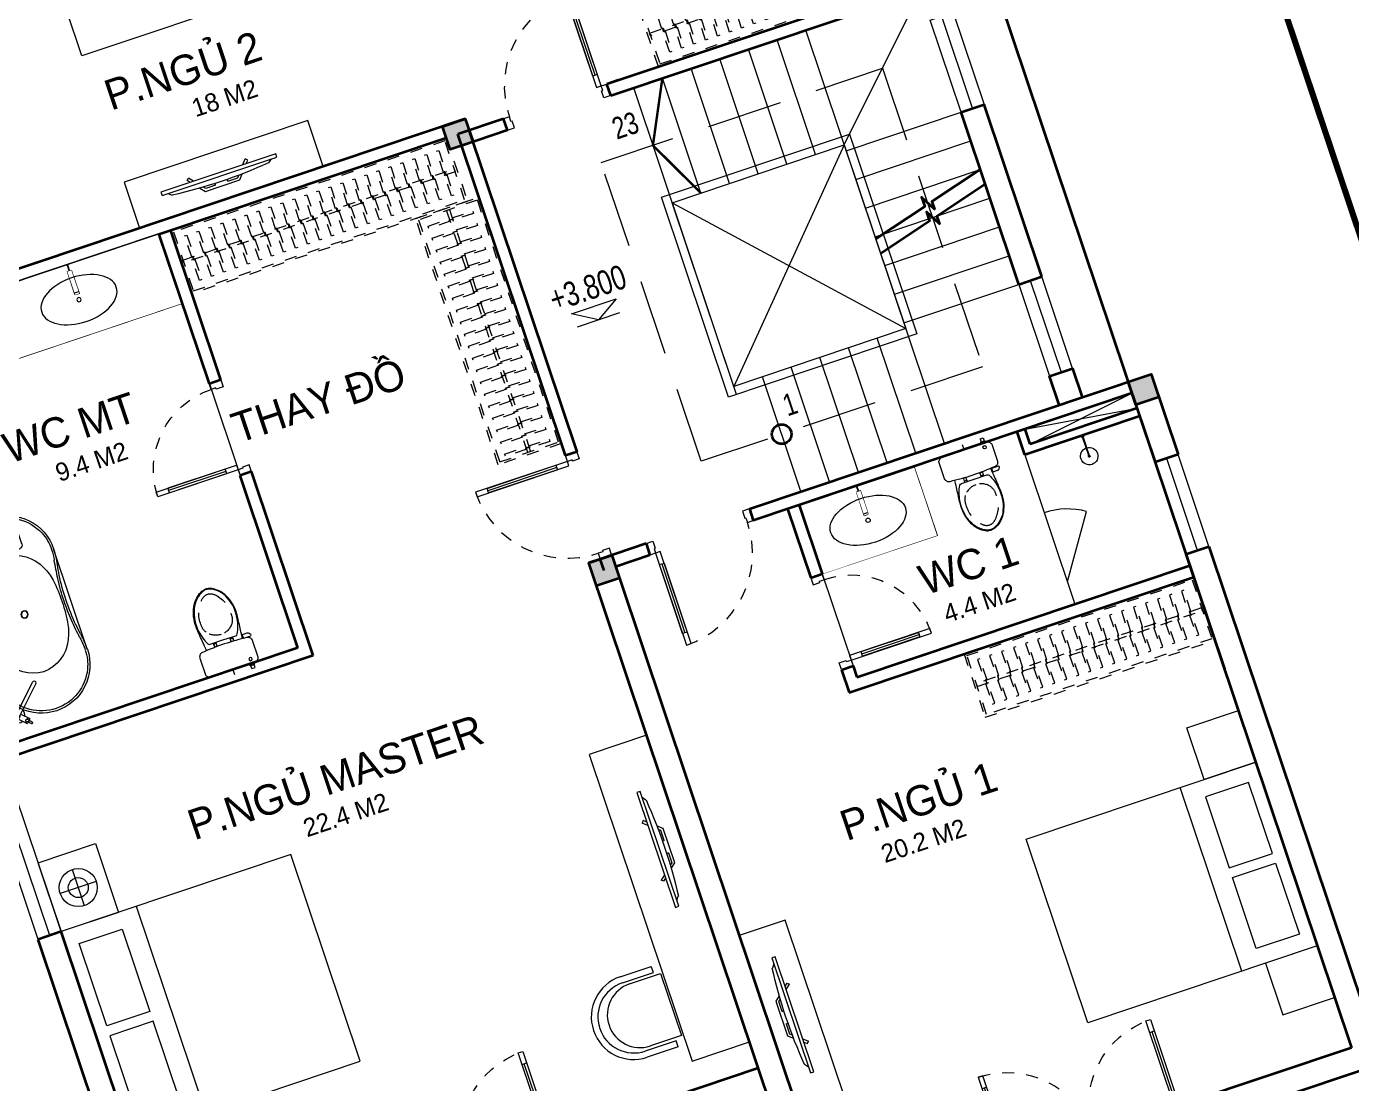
# Model space of a CAD drawing. Header units: metres. Extents: x 568336 to 569219, y 2065964 to 2066430.
# Drawn here: x 568513.98 to 568524.93, y 2066108.25 to 2066116.97 of the extents above; entities that cross this region are included whole.
import ezdxf

# ---------------------------------------------------------------- set-up
doc = ezdxf.new("R2010")
doc.units = ezdxf.units.M
for name, pattern in [('CENTER', [2, 1.25, -0.25, 0.25, -0.25]), ('DASHED', [0.75, 0.5, -0.25]), ('HIDDEN', [0.375, 0.25, -0.125]), ('HIDDEN2', [0.1875, 0.125, -0.0625]), ('X-5M-G-MB PHONGNGU$0$HIDDEN2', [0.1875, 0.125, -0.0625]), ('xref-thap C (mb tang 32-2)$0$HIDDEN', [0.375, 0.25, -0.125]), ('Xref-VCMT-BT3 - tuong bao$0$HIDDEN', [0.375, 0.25, -0.125])]:
    doc.linetypes.add(name, pattern=pattern)
doc.layers.get('0').update_dxf_attribs({"linetype": 'CONTINUOUS'})
doc.layers.get('DEFPOINTS').update_dxf_attribs({"linetype": 'CONTINUOUS'})
for name, color, linetype, lineweight in [('-CONCRETE', 1, 'CONTINUOUS', 35), ('-DOOR', 137, 'CONTINUOUS', 9), ('-FURNITURE', 46, 'CONTINUOUS', 9), ('-HIDE', 3, 'HIDDEN', 13), ('-KH', 143, 'CONTINUOUS', 13), ('-LINE1', 7, 'CONTINUOUS', 18), ('-RANH GIOI KHU DAT', 12, 'CENTER', 18), ('-TEXT', 7, 'CONTINUOUS', 15), ('-WALL', 4, 'CONTINUOUS', 35), ('Bighome_khuat', 251, 'DASHED', 5), ('TEXT25', 2, 'CONTINUOUS', 13)]:
    doc.layers.add(name, color=color, linetype=linetype, lineweight=lineweight)
doc.layers.add('LoLK', color=6, linetype='CONTINUOUS')
doc.styles.add('1', font='arial.ttf')
doc.styles.add('T1', font='', dxfattribs={"height": 200})
doc.styles.get('T1').set_extended_font_data('VNgeometric Light')

# ---------------------------------------------------------------- blocks, each defined once
blk = doc.blocks.new('BT1-T2')
at = {"layer": '-RANH GIOI KHU DAT', "linetype": 'HIDDEN', "ltscale": 10, "const_width": 50}
blk.add_lwpolyline([(193687, 28101), (206187, 28101), (206187, 48101), (193687, 48101)], close=True, dxfattribs=at)
blk = doc.blocks.new('Sink_Cicle')
blk.add_lwpolyline([(17, -50), (-17, -50), (-18, -252), (17, -252)], close=True)
blk.add_circle((0, -300), 17.5)
at = {"layer": 'DEFPOINTS'}
blk.add_line((0, -100), (0, 0), dxfattribs=at)
blk.add_wipeout([(17, -50), (-17, -50), (-18, -252), (17, -252)])
at = {"layer": '-FURNITURE', "linetype": 'Continuous'}
blk.add_ellipse((0, -300), major_axis=(-325, 0), ratio=0.584615, dxfattribs=at)
blk.add_line((-18, -237), (17, -237))
blk = doc.blocks.new('*U175')
at = {"ltscale": 300}
blk.add_lwpolyline([(0, 0), (1000, 0), (1000, -600), (0, -600)], close=True, dxfattribs=at)
blk.add_wipeout([(0, 0), (1000, 0), (1000, -600), (0, -600)], dxfattribs=at)
blk.add_blockref('Sink_Cicle', (500, 0), dxfattribs=at)
blk = doc.blocks.new('*U88')
at = {"color": 251}
blk.add_line((-70, 100), (-70, 700), dxfattribs=at)
for points in [[(-50, 0), (-50, 800), (-90, 800), (-90, 0)], [(-50, 100), (-90, 100), (-90, 700), (-50, 700)], [(-900, -100), (-840, -100), (-840, -40), (-850, -40), (-850, 0), (-900, 0)], [(0, -100), (-60, -100), (-60, -40), (-50, -40), (-50, 0), (0, 0)]]:
    blk.add_lwpolyline(points, close=True)
at = {"layer": 'Bighome_khuat', "linetype": 'Xref-VCMT-BT3 - tuong bao$0$HIDDEN'}
blk.add_arc((-50, 0), 800, 90, 180, dxfattribs=at)
blk = doc.blocks.new('*U191')
at = {"ltscale": 300}
blk.add_lwpolyline([(0, 0), (1600, 0), (1600, -600), (0, -600)], close=True, dxfattribs=at)
blk.add_wipeout([(0, 0), (1600, 0), (1600, -600), (0, -600)], dxfattribs=at)
blk.add_blockref('Sink_Cicle', (800, 0), dxfattribs=at)
blk = doc.blocks.new('A$C52EE6B0C')
for p, q in [((-17.21, 15.73), (17.22, 15.73)), ((-17.21, -15.76), (17.25, -15.76))]:
    blk.add_line(p, q)
for radius in [1.2, 1.06]:
    blk.add_circle((0, -0.01), radius)
for centre, radius, start, end in [((-17.24, -0.01), 15.75, 90, 180.006), ((-17.21, 0), 15.03, 114.0143, 180.0588), ((-17.26, 0.1), 14.92, 89.8926, 114.0143), ((-18.18, -21.57), 37.31, 80.3254, 88.5595), ((-17.86, -16.41), 31.44, 80.9553, 88.8517), ((3.49, 116.01), 102.69, 260.8064, 264.3565), ((10, 158.8), 145.24, 261.3218, 262.6566), ((-0.88, 77.07), 62.8, 262.9723, 270.8035), ((-0.44, 89.41), 75.84, 265.3361, 270.3355), ((0.89, 77.07), 62.8, 269.1965, 277.0277), ((0.58, 84.46), 70.9, 269.5363, 275.751), ((-18.44, 226.88), 214.55, 276.9922, 278.5968), ((-9.99, 158.8), 145.24, 277.3434, 278.6782), ((18.19, -21.57), 37.31, 91.4405, 99.6746), ((17.5, -11.01), 26.04, 90.5716, 98.5262), ((17.38, 0.65), 14.38, 65.524, 90.5716), ((17.25, -0.01), 15.75, 359.994, 90), ((17.03, -0.12), 15.22, 0.4019, 65.524), ((-7.45, -0.4), 12.19, 113.3669, 178.172), ((-5.42, -2.21), 14.69, 98.5198, 117.8513), ((-0.26, -36.68), 49.55, 89.6984, 98.5198), ((0.27, -36.68), 49.55, 81.4802, 90.3016), ((5.43, -2.21), 14.69, 62.1487, 81.4802), ((7.46, -0.4), 12.19, 1.828, 66.6331), ((28.3, 2.77), 0.286, 160.8079, 185.6776), ((1.03, 0.06), 27.11, 359.8448, 5.6776), ((28.15, 2.82), 0.123, 123.4741, 160.8079), ((28.12, 2.87), 0.0732, 85.7912, 123.4741), ((28.11, 2.83), 0.109, 39.0943, 85.7912), ((27.99, 2.72), 0.275, 4.9413, 41.0024), ((1.84, 0.05), 26.56, 359.8607, 5.8154), ((-17.24, -0.02), 15.75, 179.994, 270), ((-17.21, -0.03), 15.03, 179.9411, 245.9857), ((-7.45, 0.37), 12.19, 181.828, 246.6331), ((7.46, 0.37), 12.19, 293.3669, 358.172), ((17.25, -0.02), 15.75, 270, 0.006), ((17.03, 0.09), 15.22, 294.476, 359.5981), ((1.03, -0.09), 27.11, 354.3224, 0.1552), ((28.3, -2.8), 0.286, 174.3224, 199.1921), ((28.15, -2.85), 0.123, 199.1921, 236.5259), ((28.12, -2.89), 0.0732, 236.5259, 274.2088), ((28.11, -2.86), 0.109, 274.2088, 320.9057), ((27.99, -2.75), 0.275, 318.9976, 355.0587), ((1.84, -0.08), 26.56, 354.1846, 0.1393), ((-5.42, 2.18), 14.69, 242.1487, 261.4802), ((-0.26, 36.65), 49.55, 261.4802, 270.3016), ((0.27, 36.65), 49.55, 269.6984, 278.5198), ((5.43, 2.18), 14.69, 278.5198, 297.8513), ((-17.26, -0.13), 14.92, 245.9857, 270.1074), ((-18.18, 21.54), 37.31, 271.4405, 279.6746), ((-17.86, 16.38), 31.44, 271.1483, 279.0447), ((3.49, -116.04), 102.69, 95.6435, 99.1936), ((10, -158.82), 145.24, 97.3434, 98.6782), ((-0.88, -77.1), 62.8, 89.1965, 97.0277), ((-0.44, -89.44), 75.84, 89.6645, 94.6639), ((0.58, -84.49), 70.9, 84.249, 90.4637), ((0.89, -77.1), 62.8, 82.9723, 90.8035), ((-18.44, -226.91), 214.55, 81.4032, 83.0078), ((-9.99, -158.82), 145.24, 81.3218, 82.6566), ((18.19, 21.54), 37.31, 260.3254, 268.5595), ((17.5, 10.99), 26.04, 261.4738, 269.4284), ((17.38, -0.67), 14.38, 269.4284, 294.476)]:
    blk.add_arc(centre, radius, start, end)
at = {"layer": 'DEFPOINTS'}
for tag, p in [('MODELNUMBER', (0, 0)), ('TRADENAME', (0, 0)), ('PRODUCT', (0, 0)), ('MATERIAL', (0, -0.01))]:
    blk.add_attdef(tag, p, '', height=0.001, dxfattribs=at)
blk = doc.blocks.new('A$C4D835AF5')
at = {"layer": '-FURNITURE', "ltscale": 8}
for p, q in [((-3.94, 0.33), (-3.94, 0.87)), ((-3.86, 0.31), (-3.92, 0.31)), ((3.15, 0.91), (-3.9, 0.91)), ((-3.55, 0.46), (-3.55, 0.49)), ((-3.34, 0.49), (-3.34, 0.46)), ((-0.59, 0), (-0.59, -12.09)), ((0.59, 0), (0.59, -12.09)), ((3.15, -0.91), (3.15, 0.91)), ((3.17, 0.9), (3.15, 0.9)), ((3.17, -0.9), (3.17, 0.9)), ((3.19, 0.91), (3.98, 0.91)), ((4, -0.89), (4, 0.89)), ((-3.94, -0.87), (-3.94, -0.33)), ((-3.86, -0.31), (-3.92, -0.31)), ((-0.59, -0.91), (-3.9, -0.91)), ((-3.7, -0.45), (-3.7, -0.42)), ((-3.63, -0.46), (-3.62, -0.45)), ((-3.59, -0.47), (-3.59, -0.46)), ((-3.52, -0.47), (-3.52, -0.47)), ((-3.48, -0.49), (-3.49, -0.47)), ((-3.41, -0.49), (-3.4, -0.47)), ((-3.37, -0.47), (-3.37, -0.47)), ((-3.3, -0.47), (-3.3, -0.46)), ((-3.26, -0.46), (-3.27, -0.45)), ((-3.19, -0.45), (-3.19, -0.42)), ((3.15, -0.91), (0.59, -0.91)), ((3.17, -0.9), (3.15, -0.9)), ((3.19, -0.91), (3.98, -0.91))]:
    blk.add_line(p, q, dxfattribs=at)
for radius in [0.311, 0.264]:
    blk.add_circle((3.58, 0), radius, dxfattribs=at)
for centre, radius, start, end in [((-5.16, 0), 0.25, 92.2606, 178.0931), ((-5.17, -0.01), 0.24, 175.3989, 267.6837), ((-5.41, -2528.91), 2529.16, 89.96608, 89.99458), ((-3.9, 0.87), 0.0394, 90, 180), ((-3.92, 0.33), 0.0197, 180, 270), ((-3.44, -0.18), 0.68, 90.0156, 98.8981), ((-3.45, -0.18), 0.68, 81.1019, 89.9843), ((0, 0), 2.36, 22.5403, 157.4597), ((0, 0), 0.787, 318.5904, 221.4096), ((0, 0), 0.591, 0, 180), ((3.19, 0.89), 0.0197, 90, 180), ((3.98, 0.89), 0.0197, 0, 90), ((-4.56, 275.44), 275.69, 269.8714, 270.1344), ((-3.92, -0.33), 0.0197, 90, 180), ((-3.9, -0.87), 0.0394, 180, 270), ((-3.69, -0.45), 0.0116, 184.9731, 258.0341), ((-3.65, -0.25), 0.212, 257.2816, 272.5837), ((-3.64, -0.45), 0.0113, 272.4657, 345.4476), ((-3.58, -0.47), 0.0111, 186.415, 247.4427), ((-3.54, -0.29), 0.191, 257.5175, 274.7853), ((-3.53, -0.47), 0.013, 270.8628, 343.9334), ((-3.47, -0.49), 0.0123, 192.379, 260.1423), ((-3.45, -0.3), 0.207, 262.2006, 277.9341), ((-3.42, -0.49), 0.0113, 277.3078, 350.62), ((-3.36, -0.47), 0.012, 194.1286, 259.0417), ((-3.34, -0.27), 0.209, 264.2063, 279.0284), ((-3.31, -0.47), 0.013, 269.1876, 350.2219), ((-3.25, -0.45), 0.0111, 194.1922, 261.8514), ((-3.24, -0.24), 0.225, 267.1756, 281.6728), ((-3.2, -0.45), 0.0128, 280.6032, 352.1474), ((0, 0), 2.36, 202.5403, 255.4906), ((0, 0), 2.36, 284.5093, 337.4597), ((3.19, -0.89), 0.0197, 180, 270), ((3.98, -0.89), 0.0197, 270, 0), ((0, -12.09), 0.591, 180, 0)]:
    blk.add_arc(centre, radius, start, end, dxfattribs=at)
blk.add_ellipse((-3.44, 0), major_axis=(0.555, 0), ratio=0.849194, dxfattribs=at)
for tag, p in [('MODELNUMBER', (0, 0.01)), ('TRADENAME', (0, 0.01)), ('PRODUCT', (0, 0.01)), ('MATERIAL', (0, 0))]:
    blk.add_attdef(tag, p, '', height=0.001, dxfattribs=at)
blk = doc.blocks.new('A$C513779E1')
at = {"layer": '-FURNITURE', "ltscale": 5}
for p, q in [((-156, -560), (-156, -682)), ((164, -561), (164, -682))]:
    blk.add_line(p, q, dxfattribs=at)
for centre, radius, start, end in [((-121, -560), 34.2, 97.7975, 180.4786), ((-1, -2204), 1683, 85.3853, 94.2746), ((130, -561), 34.2, 359.5588, 82.2399), ((-122, -683), 34.2, 179.465, 262.1462), ((-1, 962), 1683, 265.7382, 274.6274), ((130, -682), 34.2, 277.7038, 0.3849)]:
    blk.add_arc(centre, radius, start, end, dxfattribs=at)
at = {"layer": '-FURNITURE', "ltscale": 8}
ref = blk.add_blockref('A$C4D835AF5', (-319, 776), dxfattribs=dict(at, xscale=-25.08682081009749, yscale=25.08682081009749, zscale=25.08682081009749, rotation=45))
ref.add_attrib('MODELNUMBER', 'K-T97328-4', (-319, 776), dxfattribs={"layer": 'DEFPOINTS', "height": 0.0251, "rotation": 225})
ref.add_attrib('TRADENAME', 'PURIST', (-319, 776), dxfattribs={"layer": 'DEFPOINTS', "height": 0.0251, "rotation": 225})
ref.add_attrib('PRODUCT', 'BATH FILLER', (-319, 776), dxfattribs={"layer": 'DEFPOINTS', "height": 0.0251, "rotation": 225})
ref.add_attrib('MATERIAL', 'PREMIUM MATERIALS', (-319, 776), dxfattribs={"layer": 'DEFPOINTS', "height": 0.0251, "rotation": 225})
at = {"layer": '-FURNITURE', "xscale": 25.39829667096628, "yscale": 25.39829667096628, "zscale": 25.39829667096628, "rotation": 270}
blk.add_blockref('A$C52EE6B0C', (0, 0), dxfattribs=at).add_auto_attribs({'MODELNUMBER': 'K-1800', 'TRADENAME': 'ABRAZO', 'PRODUCT': 'BATH', 'MATERIAL': 'LITHOCAST'})
blk = doc.blocks.new('A$C18091ED7')
for p, q in [((0, -42), (0, 0)), ((146, -27), (179, -27)), ((146, -27), (146, -30)), ((146, -30), (166, -30)), ((153, -37), (146, -30)), ((152, 0), (152, -27)), ((152, 0), (179, 0)), ((153, -37), (166, -37)), ((153, -40), (153, -37)), ((153, -40), (178, -40)), ((153, -40), (178, -40)), ((153, -40), (153, -42)), ((185, -30), (166, -30)), ((178, -37), (166, -37)), ((185, -30), (178, -37)), ((178, -37), (178, -40)), ((178, -40), (178, -42)), ((179, 0), (179, -27)), ((179, -27), (185, -27)), ((185, -27), (185, -30)), ((-83, -267), (-83, -300)), ((-83, -278), (-83, -288)), ((-61, -290), (-83, -290)), ((-63, -265), (-81, -265)), ((-61, -267), (-61, -300)), ((61, -267), (61, -300)), ((61, -290), (83, -290)), ((63, -265), (81, -265)), ((83, -267), (83, -300)), ((83, -278), (83, -288)), ((165, -262), (165, -290)), ((168, -260), (228, -260)), ((168, -292), (207, -292)), ((231, -274), (231, -262))]:
    blk.add_line(p, q)
for points in [[(230, -219, -0.137407), (225, -235), (222, -241, -0.236081), (198, -255, -0.051961), (-198, -255, -0.236081), (-222, -241), (-225, -235, -0.137407), (-230, -219), (-230, -72, -0.198912), (-226, -63), (-209, -46, -0.198912), (-200, -42), (0, -42), (200, -42, -0.198912), (209, -46), (226, -63, -0.198912), (230, -72)], [(144, -619, -0.212405), (26, -734, -0.027685), (-1, -739, -0.022279), (-26, -734, -0.212405), (-144, -619, -0.142796), (-167, -428, -0.093005), (-128, -309, -0.256439), (-111, -300), (0, -300), (111, -300, -0.256439), (128, -309, -0.093005), (167, -428, -0.142796)]]:
    blk.add_lwpolyline(points, format="xyb", close=True)
at = {"linetype": 'xref-thap C (mb tang 32-2)$0$HIDDEN', "ltscale": 100}
blk.add_lwpolyline([(61, -669, -0.199031), (0, -699, -0.199031), (-61, -669, -0.218924), (-132, -478, -0.153791), (-112, -404, -0.236701), (0, -348, -0.236701), (112, -404, -0.153791), (132, -478, -0.218924)], format="xyb", close=True, dxfattribs=at)
blk.add_circle((166, -78), 13.9)
for centre, radius, start, end in [((-81, -267), 1.98, 90, 180), ((-63, -267), 1.98, 0, 90), ((63, -267), 1.98, 90, 180), ((81, -267), 1.98, 0, 90), ((168, -262), 2.47, 90, 180), ((168, -290), 2.47, 180, 270), ((207, -277), 15.5, 270, 306.4659), ((168, -225), 80.1, 306.4659, 320.3123), ((228, -274), 2.47, 320.3123, 0)]:
    blk.add_arc(centre, radius, start, end)
for points in [[(-156, -259), (-157, -267), (-164, -328), (-169, -385), (-184, -528), (-136, -679), (-50, -735), (-20, -741), (0, -744)], [(156, -259), (157, -267), (164, -328), (169, -385), (184, -528), (136, -679), (50, -735), (20, -741), (0, -744)]]:
    blk.add_open_spline(points, degree=3, knots=[130.613938, 130.613938, 130.613938, 130.613938, 152.852109, 311.129351, 417.703951, 561.383393, 697.692632, 710.812262, 710.812262, 710.812262, 710.812262])
blk = doc.blocks.new('*U96')
at = {"color": 251}
blk.add_line((-70, 100), (-70, 600), dxfattribs=at)
for points in [[(-50, 0), (-50, 700), (-90, 700), (-90, 0)], [(-50, 100), (-90, 100), (-90, 600), (-50, 600)], [(-800, -100), (-740, -100), (-740, -40), (-750, -40), (-750, 0), (-800, 0)], [(0, -100), (-60, -100), (-60, -40), (-50, -40), (-50, 0), (0, 0)]]:
    blk.add_lwpolyline(points, close=True)
at = {"layer": 'Bighome_khuat', "linetype": 'Xref-VCMT-BT3 - tuong bao$0$HIDDEN'}
blk.add_arc((-50, 0), 700, 90, 180, dxfattribs=at)
blk = doc.blocks.new('DANH COT')
at = {"layer": '-KH'}
blk.add_line((0, 0), (368, 0), dxfattribs=at)
blk.add_lwpolyline([(379, 118), (-11, 118), (184, 0)], close=True, dxfattribs=at)
blk.add_solid([(184, 0), (184, 118), (379, 118), (184, 0)], dxfattribs=at)
at = {"layer": '-TEXT', "style": '1', "width": 0.75}
blk.add_attdef('CAODO', (-142, 178), '', height=180, dxfattribs=at)
blk = doc.blocks.new('shower')
for points in [[(180919, -32316), (180912, -32316), (180912, -32147), (180919, -32147)], [(180929, -32327), (180902, -32327), (180902, -32316), (180929, -32316)]]:
    blk.add_lwpolyline(points, close=True)
for radius, start, end in [(72, 272.7907, 267.2093), (8.35, 294.8355, 245.1645)]:
    blk.add_arc((180916, -32147), radius, start, end)
blk = doc.blocks.new('A$C32e20c34')
blk.add_line((657, 2050), (657, 450))
for points in [[(0, 2050), (450, 2050), (450, 2500), (0, 2500)], [(109, 1910), (485.5, 1910), (485.5, 1292.5), (109, 1292.5)], [(109, 590), (485.5, 590), (485.5, 1207.5), (109, 1207.5)], [(0, 450), (450, 450), (450, 0), (0, 0)]]:
    blk.add_lwpolyline(points, close=True)
blk.add_lwpolyline([(0, 2050), (2000, 2050), (2000, 450), (0, 450), (0, 2050)])
blk = doc.blocks.new('*U189')
at = {"linetype": 'X-5M-G-MB PHONGNGU$0$HIDDEN2'}
for points in [[(0, 600), (0, 0), (2182, 0), (2182, 600)], [(2162, 580), (2162, 20), (20, 20), (20, 580)], [(2162, 287), (2162, 313), (20, 313), (20, 287)], [(114, 319), (109, 319), (109, 280), (114, 280)], [(228, 319), (223, 319), (223, 280), (228, 280)], [(342, 319), (337, 319), (337, 280), (342, 280)], [(456, 319), (451, 319), (451, 280), (456, 280)], [(570, 319), (565, 319), (565, 280), (570, 280)], [(684, 319), (679, 319), (679, 280), (684, 280)], [(798, 319), (793, 319), (793, 280), (798, 280)], [(912, 319), (907, 319), (907, 280), (912, 280)], [(1026, 319), (1021, 319), (1021, 280), (1026, 280)], [(1140, 319), (1135, 319), (1135, 280), (1140, 280)], [(1254, 319), (1249, 319), (1249, 280), (1254, 280)], [(1368, 319), (1363, 319), (1363, 280), (1368, 280)], [(1482, 319), (1477, 319), (1477, 280), (1482, 280)], [(1596, 319), (1591, 319), (1591, 280), (1596, 280)], [(1710, 319), (1705, 319), (1705, 280), (1710, 280)], [(1824, 319), (1819, 319), (1819, 280), (1824, 280)], [(1938, 319), (1933, 319), (1933, 280), (1938, 280)], [(2052, 319), (2047, 319), (2047, 280), (2052, 280)]]:
    blk.add_lwpolyline(points, close=True, dxfattribs=at)
for points in [[(122, 313), (122, 515), (100, 515), (100, 313)], [(236, 313), (236, 515), (214, 515), (214, 313)], [(350, 313), (350, 515), (328, 515), (328, 313)], [(464, 313), (464, 515), (442, 515), (442, 313)], [(578, 313), (578, 515), (556, 515), (556, 313)], [(692, 313), (692, 515), (670, 515), (670, 313)], [(806, 313), (806, 515), (784, 515), (784, 313)], [(920, 313), (920, 515), (898, 515), (898, 313)], [(1034, 313), (1034, 515), (1012, 515), (1012, 313)], [(1148, 313), (1148, 515), (1126, 515), (1126, 313)], [(1262, 313), (1262, 515), (1240, 515), (1240, 313)], [(1376, 313), (1376, 515), (1354, 515), (1354, 313)], [(1490, 313), (1490, 515), (1468, 515), (1468, 313)], [(1604, 313), (1604, 515), (1582, 515), (1582, 313)], [(1718, 313), (1718, 515), (1696, 515), (1696, 313)], [(1832, 313), (1832, 515), (1810, 515), (1810, 313)], [(1946, 313), (1946, 515), (1924, 515), (1924, 313)], [(2060, 313), (2060, 515), (2038, 515), (2038, 313)], [(100, 287), (100, 92), (122, 92), (122, 287)], [(214, 287), (214, 92), (236, 92), (236, 287)], [(328, 287), (328, 92), (350, 92), (350, 287)], [(442, 287), (442, 92), (464, 92), (464, 287)], [(556, 287), (556, 92), (578, 92), (578, 287)], [(670, 287), (670, 92), (692, 92), (692, 287)], [(784, 287), (784, 92), (806, 92), (806, 287)], [(898, 287), (898, 92), (920, 92), (920, 287)], [(1012, 287), (1012, 92), (1034, 92), (1034, 287)], [(1126, 287), (1126, 92), (1148, 92), (1148, 287)], [(1240, 287), (1240, 92), (1262, 92), (1262, 287)], [(1354, 287), (1354, 92), (1376, 92), (1376, 287)], [(1468, 287), (1468, 92), (1490, 92), (1490, 287)], [(1582, 287), (1582, 92), (1604, 92), (1604, 287)], [(1696, 287), (1696, 92), (1718, 92), (1718, 287)], [(1810, 287), (1810, 92), (1832, 92), (1832, 287)], [(1924, 287), (1924, 92), (1946, 92), (1946, 287)], [(2038, 287), (2038, 92), (2060, 92), (2060, 287)]]:
    blk.add_lwpolyline(points, dxfattribs=at)
blk = doc.blocks.new('XR.MB.LM123$0$tvi 1')
blk.add_lwpolyline([(29, 0), (29, -1000), (0, -1000), (0, 0)], close=True)
for points in [[(29, -50), (52, -81)], [(-24, -236), (-39, -252)], [(0, -285), (-39, -252)], [(0, -256), (-24, -236)], [(70, -315), (111, -350), (111, -650), (70, -685)], [(89, -446), (89, -360), (71, -345)], [(89, -446), (73, -446)], [(89, -554), (89, -640), (71, -655)], [(89, -554), (73, -554)], [(0, -715), (-39, -748)], [(-24, -764), (-39, -748)], [(0, -744), (-24, -764)], [(29, -950), (52, -919)]]:
    blk.add_lwpolyline(points)
blk.add_arc((-4025, -500), 4099, 354.1311, 5.8689)
blk = doc.blocks.new('A$C8a974c9c')
for p, q in [((1750, 2957), (1750, 2643)), ((1593, 2800), (1908, 2800)), ((1343, 2500), (1343, 700)), ((1750, 243), (1750, 557)), ((1593, 400), (1908, 400))]:
    blk.add_line(p, q)
for points in [[(2000, 3100), (1500, 3100), (1500, 2500), (2000, 2500)], [(1891, 2360), (1514, 2360), (1514, 1643), (1891, 1643)], [(1891, 840), (1514, 840), (1514, 1558), (1891, 1558)], [(2000, 100), (1500, 100), (1500, 700), (2000, 700)]]:
    blk.add_lwpolyline(points, close=True)
blk.add_lwpolyline([(2000, 2500), (0, 2500), (0, 700), (2000, 700), (2000, 2500)])
for centre, radius in [((1750, 2800), 157), ((1750, 2800), 82.4), ((1750, 400), 157), ((1750, 400), 82.4)]:
    blk.add_circle(centre, radius)
blk = doc.blocks.new('*U199')
at = {"linetype": 'X-5M-G-MB PHONGNGU$0$HIDDEN2'}
for points in [[(0, 600), (0, 0), (2619, 0), (2619, 600)], [(2599, 580), (2599, 20), (20, 20), (20, 580)], [(2599, 287), (2599, 313), (20, 313), (20, 287)], [(114, 319), (109, 319), (109, 280), (114, 280)], [(228, 319), (223, 319), (223, 280), (228, 280)], [(342, 319), (337, 319), (337, 280), (342, 280)], [(456, 319), (451, 319), (451, 280), (456, 280)], [(570, 319), (565, 319), (565, 280), (570, 280)], [(684, 319), (679, 319), (679, 280), (684, 280)], [(798, 319), (793, 319), (793, 280), (798, 280)], [(912, 319), (907, 319), (907, 280), (912, 280)], [(1026, 319), (1021, 319), (1021, 280), (1026, 280)], [(1140, 319), (1135, 319), (1135, 280), (1140, 280)], [(1254, 319), (1249, 319), (1249, 280), (1254, 280)], [(1368, 319), (1363, 319), (1363, 280), (1368, 280)], [(1482, 319), (1477, 319), (1477, 280), (1482, 280)], [(1596, 319), (1591, 319), (1591, 280), (1596, 280)], [(1710, 319), (1705, 319), (1705, 280), (1710, 280)], [(1824, 319), (1819, 319), (1819, 280), (1824, 280)], [(1938, 319), (1933, 319), (1933, 280), (1938, 280)], [(2052, 319), (2047, 319), (2047, 280), (2052, 280)], [(2166, 319), (2161, 319), (2161, 280), (2166, 280)], [(2280, 319), (2275, 319), (2275, 280), (2280, 280)], [(2394, 319), (2389, 319), (2389, 280), (2394, 280)], [(2508, 319), (2503, 319), (2503, 280), (2508, 280)]]:
    blk.add_lwpolyline(points, close=True, dxfattribs=at)
for points in [[(122, 313), (122, 515), (100, 515), (100, 313)], [(236, 313), (236, 515), (214, 515), (214, 313)], [(350, 313), (350, 515), (328, 515), (328, 313)], [(464, 313), (464, 515), (442, 515), (442, 313)], [(578, 313), (578, 515), (556, 515), (556, 313)], [(692, 313), (692, 515), (670, 515), (670, 313)], [(806, 313), (806, 515), (784, 515), (784, 313)], [(920, 313), (920, 515), (898, 515), (898, 313)], [(1034, 313), (1034, 515), (1012, 515), (1012, 313)], [(1148, 313), (1148, 515), (1126, 515), (1126, 313)], [(1262, 313), (1262, 515), (1240, 515), (1240, 313)], [(1376, 313), (1376, 515), (1354, 515), (1354, 313)], [(1490, 313), (1490, 515), (1468, 515), (1468, 313)], [(1604, 313), (1604, 515), (1582, 515), (1582, 313)], [(1718, 313), (1718, 515), (1696, 515), (1696, 313)], [(1832, 313), (1832, 515), (1810, 515), (1810, 313)], [(1946, 313), (1946, 515), (1924, 515), (1924, 313)], [(2060, 313), (2060, 515), (2038, 515), (2038, 313)], [(2174, 313), (2174, 515), (2152, 515), (2152, 313)], [(2288, 313), (2288, 515), (2266, 515), (2266, 313)], [(2402, 313), (2402, 515), (2380, 515), (2380, 313)], [(2516, 313), (2516, 515), (2494, 515), (2494, 313)], [(100, 287), (100, 92), (122, 92), (122, 287)], [(214, 287), (214, 92), (236, 92), (236, 287)], [(328, 287), (328, 92), (350, 92), (350, 287)], [(442, 287), (442, 92), (464, 92), (464, 287)], [(556, 287), (556, 92), (578, 92), (578, 287)], [(670, 287), (670, 92), (692, 92), (692, 287)], [(784, 287), (784, 92), (806, 92), (806, 287)], [(898, 287), (898, 92), (920, 92), (920, 287)], [(1012, 287), (1012, 92), (1034, 92), (1034, 287)], [(1126, 287), (1126, 92), (1148, 92), (1148, 287)], [(1240, 287), (1240, 92), (1262, 92), (1262, 287)], [(1354, 287), (1354, 92), (1376, 92), (1376, 287)], [(1468, 287), (1468, 92), (1490, 92), (1490, 287)], [(1582, 287), (1582, 92), (1604, 92), (1604, 287)], [(1696, 287), (1696, 92), (1718, 92), (1718, 287)], [(1810, 287), (1810, 92), (1832, 92), (1832, 287)], [(1924, 287), (1924, 92), (1946, 92), (1946, 287)], [(2038, 287), (2038, 92), (2060, 92), (2060, 287)], [(2152, 287), (2152, 92), (2174, 92), (2174, 287)], [(2266, 287), (2266, 92), (2288, 92), (2288, 287)], [(2380, 287), (2380, 92), (2402, 92), (2402, 287)], [(2494, 287), (2494, 92), (2516, 92), (2516, 287)]]:
    blk.add_lwpolyline(points, dxfattribs=at)
blk = doc.blocks.new('*U195')
at = {"linetype": 'X-5M-G-MB PHONGNGU$0$HIDDEN2'}
for points in [[(0, 600), (0, 0), (2339, 0), (2339, 600)], [(2319, 580), (2319, 20), (20, 20), (20, 580)], [(2319, 287), (2319, 313), (20, 313), (20, 287)], [(114, 319), (109, 319), (109, 280), (114, 280)], [(228, 319), (223, 319), (223, 280), (228, 280)], [(342, 319), (337, 319), (337, 280), (342, 280)], [(456, 319), (451, 319), (451, 280), (456, 280)], [(570, 319), (565, 319), (565, 280), (570, 280)], [(684, 319), (679, 319), (679, 280), (684, 280)], [(798, 319), (793, 319), (793, 280), (798, 280)], [(912, 319), (907, 319), (907, 280), (912, 280)], [(1026, 319), (1021, 319), (1021, 280), (1026, 280)], [(1140, 319), (1135, 319), (1135, 280), (1140, 280)], [(1254, 319), (1249, 319), (1249, 280), (1254, 280)], [(1368, 319), (1363, 319), (1363, 280), (1368, 280)], [(1482, 319), (1477, 319), (1477, 280), (1482, 280)], [(1596, 319), (1591, 319), (1591, 280), (1596, 280)], [(1710, 319), (1705, 319), (1705, 280), (1710, 280)], [(1824, 319), (1819, 319), (1819, 280), (1824, 280)], [(1938, 319), (1933, 319), (1933, 280), (1938, 280)], [(2052, 319), (2047, 319), (2047, 280), (2052, 280)], [(2166, 319), (2161, 319), (2161, 280), (2166, 280)], [(2280, 319), (2275, 319), (2275, 280), (2280, 280)]]:
    blk.add_lwpolyline(points, close=True, dxfattribs=at)
for points in [[(122, 313), (122, 515), (100, 515), (100, 313)], [(236, 313), (236, 515), (214, 515), (214, 313)], [(350, 313), (350, 515), (328, 515), (328, 313)], [(464, 313), (464, 515), (442, 515), (442, 313)], [(578, 313), (578, 515), (556, 515), (556, 313)], [(692, 313), (692, 515), (670, 515), (670, 313)], [(806, 313), (806, 515), (784, 515), (784, 313)], [(920, 313), (920, 515), (898, 515), (898, 313)], [(1034, 313), (1034, 515), (1012, 515), (1012, 313)], [(1148, 313), (1148, 515), (1126, 515), (1126, 313)], [(1262, 313), (1262, 515), (1240, 515), (1240, 313)], [(1376, 313), (1376, 515), (1354, 515), (1354, 313)], [(1490, 313), (1490, 515), (1468, 515), (1468, 313)], [(1604, 313), (1604, 515), (1582, 515), (1582, 313)], [(1718, 313), (1718, 515), (1696, 515), (1696, 313)], [(1832, 313), (1832, 515), (1810, 515), (1810, 313)], [(1946, 313), (1946, 515), (1924, 515), (1924, 313)], [(2060, 313), (2060, 515), (2038, 515), (2038, 313)], [(2174, 313), (2174, 515), (2152, 515), (2152, 313)], [(2288, 313), (2288, 515), (2266, 515), (2266, 313)], [(100, 287), (100, 92), (122, 92), (122, 287)], [(214, 287), (214, 92), (236, 92), (236, 287)], [(328, 287), (328, 92), (350, 92), (350, 287)], [(442, 287), (442, 92), (464, 92), (464, 287)], [(556, 287), (556, 92), (578, 92), (578, 287)], [(670, 287), (670, 92), (692, 92), (692, 287)], [(784, 287), (784, 92), (806, 92), (806, 287)], [(898, 287), (898, 92), (920, 92), (920, 287)], [(1012, 287), (1012, 92), (1034, 92), (1034, 287)], [(1126, 287), (1126, 92), (1148, 92), (1148, 287)], [(1240, 287), (1240, 92), (1262, 92), (1262, 287)], [(1354, 287), (1354, 92), (1376, 92), (1376, 287)], [(1468, 287), (1468, 92), (1490, 92), (1490, 287)], [(1582, 287), (1582, 92), (1604, 92), (1604, 287)], [(1696, 287), (1696, 92), (1718, 92), (1718, 287)], [(1810, 287), (1810, 92), (1832, 92), (1832, 287)], [(1924, 287), (1924, 92), (1946, 92), (1946, 287)], [(2038, 287), (2038, 92), (2060, 92), (2060, 287)], [(2152, 287), (2152, 92), (2174, 92), (2174, 287)], [(2266, 287), (2266, 92), (2288, 92), (2288, 287)]]:
    blk.add_lwpolyline(points, dxfattribs=at)
blk = doc.blocks.new('A$C5C575821')
at = {"layer": '-CONCRETE'}
h = blk.add_hatch(color=256, dxfattribs=at)
h.dxf.hatch_style = 1
h.paths.add_polyline_path([(0, 200), (0, 0), (200, 0), (200, 200)])
blk.add_lwpolyline([(0, 0), (200, 0), (200, 200), (0, 200)], close=True, dxfattribs=at)
blk = doc.blocks.new('A$C06be1633')
at = {"layer": '-FURNITURE'}
for p, q in [((0, 54), (0, 324)), ((54, 54), (54, 324)), ((81, 0), (81, 270)), ((621, 270), (621, 0)), ((648, 324), (648, 54)), ((701, 324), (701, 54)), ((0, 54), (54, 54)), ((621, 0), (81, 0)), ((648, 54), (701, 54))]:
    blk.add_line(p, q, dxfattribs=at)
for centre, radius in [((351, 324), 351), ((351, 324), 297), ((351, 270), 270)]:
    blk.add_arc(centre, radius, 0, 180, dxfattribs=at)
blk = doc.blocks.new('*U196')
for p, q in [((-1510, 650), (-1550, 650)), ((-1530, 100), (-1530, 650)), ((-90, 650), (-50, 650)), ((-70, 100), (-70, 650)), ((-1510, 100), (-1550, 100)), ((-90, 100), (-50, 100))]:
    blk.add_line(p, q)
for points in [[(-1550, 0), (-1510, 0), (-1510, 750), (-1550, 750)], [(-50, 0), (-90, 0), (-90, 750), (-50, 750)], [(-1600, -100), (-1540, -100), (-1540, -40), (-1550, -40), (-1550, 0), (-1600, 0)], [(0, -100), (-60, -100), (-60, -40), (-50, -40), (-50, 0), (0, 0)]]:
    blk.add_lwpolyline(points, close=True)
at = {"linetype": 'HIDDEN', "ltscale": 0.1}
for centre, start, end in [((-1550, 0), 0, 90), ((-50, 0), 90, 180)]:
    blk.add_arc(centre, 750, start, end, dxfattribs=at)
blk = doc.blocks.new('*U200')
at = {"linetype": 'X-5M-G-MB PHONGNGU$0$HIDDEN2'}
for points in [[(0, 600), (0, 0), (3109, 0), (3109, 600)], [(3089, 580), (3089, 20), (20, 20), (20, 580)], [(3089, 287), (3089, 313), (20, 313), (20, 287)], [(114, 319), (109, 319), (109, 280), (114, 280)], [(228, 319), (223, 319), (223, 280), (228, 280)], [(342, 319), (337, 319), (337, 280), (342, 280)], [(456, 319), (451, 319), (451, 280), (456, 280)], [(570, 319), (565, 319), (565, 280), (570, 280)], [(684, 319), (679, 319), (679, 280), (684, 280)], [(798, 319), (793, 319), (793, 280), (798, 280)], [(912, 319), (907, 319), (907, 280), (912, 280)], [(1026, 319), (1021, 319), (1021, 280), (1026, 280)], [(1140, 319), (1135, 319), (1135, 280), (1140, 280)], [(1254, 319), (1249, 319), (1249, 280), (1254, 280)], [(1368, 319), (1363, 319), (1363, 280), (1368, 280)], [(1482, 319), (1477, 319), (1477, 280), (1482, 280)], [(1596, 319), (1591, 319), (1591, 280), (1596, 280)], [(1710, 319), (1705, 319), (1705, 280), (1710, 280)], [(1824, 319), (1819, 319), (1819, 280), (1824, 280)], [(1938, 319), (1933, 319), (1933, 280), (1938, 280)], [(2052, 319), (2047, 319), (2047, 280), (2052, 280)], [(2166, 319), (2161, 319), (2161, 280), (2166, 280)], [(2280, 319), (2275, 319), (2275, 280), (2280, 280)], [(2394, 319), (2389, 319), (2389, 280), (2394, 280)], [(2508, 319), (2503, 319), (2503, 280), (2508, 280)], [(2622, 319), (2617, 319), (2617, 280), (2622, 280)], [(2736, 319), (2731, 319), (2731, 280), (2736, 280)], [(2850, 319), (2845, 319), (2845, 280), (2850, 280)], [(2964, 319), (2959, 319), (2959, 280), (2964, 280)]]:
    blk.add_lwpolyline(points, close=True, dxfattribs=at)
for points in [[(122, 313), (122, 515), (100, 515), (100, 313)], [(236, 313), (236, 515), (214, 515), (214, 313)], [(350, 313), (350, 515), (328, 515), (328, 313)], [(464, 313), (464, 515), (442, 515), (442, 313)], [(578, 313), (578, 515), (556, 515), (556, 313)], [(692, 313), (692, 515), (670, 515), (670, 313)], [(806, 313), (806, 515), (784, 515), (784, 313)], [(920, 313), (920, 515), (898, 515), (898, 313)], [(1034, 313), (1034, 515), (1012, 515), (1012, 313)], [(1148, 313), (1148, 515), (1126, 515), (1126, 313)], [(1262, 313), (1262, 515), (1240, 515), (1240, 313)], [(1376, 313), (1376, 515), (1354, 515), (1354, 313)], [(1490, 313), (1490, 515), (1468, 515), (1468, 313)], [(1604, 313), (1604, 515), (1582, 515), (1582, 313)], [(1718, 313), (1718, 515), (1696, 515), (1696, 313)], [(1832, 313), (1832, 515), (1810, 515), (1810, 313)], [(1946, 313), (1946, 515), (1924, 515), (1924, 313)], [(2060, 313), (2060, 515), (2038, 515), (2038, 313)], [(2174, 313), (2174, 515), (2152, 515), (2152, 313)], [(2288, 313), (2288, 515), (2266, 515), (2266, 313)], [(2402, 313), (2402, 515), (2380, 515), (2380, 313)], [(2516, 313), (2516, 515), (2494, 515), (2494, 313)], [(2630, 313), (2630, 515), (2608, 515), (2608, 313)], [(2744, 313), (2744, 515), (2722, 515), (2722, 313)], [(2858, 313), (2858, 515), (2836, 515), (2836, 313)], [(2972, 313), (2972, 515), (2950, 515), (2950, 313)], [(100, 287), (100, 92), (122, 92), (122, 287)], [(214, 287), (214, 92), (236, 92), (236, 287)], [(328, 287), (328, 92), (350, 92), (350, 287)], [(442, 287), (442, 92), (464, 92), (464, 287)], [(556, 287), (556, 92), (578, 92), (578, 287)], [(670, 287), (670, 92), (692, 92), (692, 287)], [(784, 287), (784, 92), (806, 92), (806, 287)], [(898, 287), (898, 92), (920, 92), (920, 287)], [(1012, 287), (1012, 92), (1034, 92), (1034, 287)], [(1126, 287), (1126, 92), (1148, 92), (1148, 287)], [(1240, 287), (1240, 92), (1262, 92), (1262, 287)], [(1354, 287), (1354, 92), (1376, 92), (1376, 287)], [(1468, 287), (1468, 92), (1490, 92), (1490, 287)], [(1582, 287), (1582, 92), (1604, 92), (1604, 287)], [(1696, 287), (1696, 92), (1718, 92), (1718, 287)], [(1810, 287), (1810, 92), (1832, 92), (1832, 287)], [(1924, 287), (1924, 92), (1946, 92), (1946, 287)], [(2038, 287), (2038, 92), (2060, 92), (2060, 287)], [(2152, 287), (2152, 92), (2174, 92), (2174, 287)], [(2266, 287), (2266, 92), (2288, 92), (2288, 287)], [(2380, 287), (2380, 92), (2402, 92), (2402, 287)], [(2494, 287), (2494, 92), (2516, 92), (2516, 287)], [(2608, 287), (2608, 92), (2630, 92), (2630, 287)], [(2722, 287), (2722, 92), (2744, 92), (2744, 287)], [(2836, 287), (2836, 92), (2858, 92), (2858, 287)], [(2950, 287), (2950, 92), (2972, 92), (2972, 287)]]:
    blk.add_lwpolyline(points, dxfattribs=at)
blk = doc.blocks.new('BT2-T2.3')
at = {"layer": '-DOOR'}
for points in [[(568521.45, 2066117.026), (568521.639, 2066117.09), (568521.894, 2066116.331), (568521.704, 2066116.267)], [(568522.436, 2066114.087), (568522.626, 2066114.151), (568522.371, 2066114.909), (568522.181, 2066114.845)], [(568523.562, 2066112.619), (568523.751, 2066112.682), (568523.497, 2066113.441), (568523.307, 2066113.377)], [(568513.699, 2066110.575), (568513.889, 2066110.639), (568514.271, 2066109.501), (568514.081, 2066109.437)]]:
    blk.add_lwpolyline(points, close=True, dxfattribs=at)
for points in [[(568521.799, 2066116.299), (568521.545, 2066117.058)], [(568522.276, 2066114.877), (568522.531, 2066114.119)], [(568515.495, 2066114.025), (568515.749, 2066113.267)], [(568523.402, 2066113.409), (568523.656, 2066112.651)], [(568514.176, 2066109.469), (568513.794, 2066110.607)]]:
    blk.add_lwpolyline(points, dxfattribs=at)
at = {"layer": '-FURNITURE'}
blk.add_line((568522.232, 2066113.438), (568522.645, 2066112.206), dxfattribs=at)
for points in [[(568522.276, 2066113.527), (568523.116, 2066113.946)], [(568522.234, 2066113.65), (568523.158, 2066113.823)], [(568522.583, 2066112.391), (568522.742, 2066112.97)]]:
    blk.add_lwpolyline(points, dxfattribs=at)
for points in [[(568519.482, 2066108.433), (568519.956, 2066108.592), (568519.106, 2066111.124), (568518.632, 2066110.964)], [(568520.252, 2066109.596), (568519.872, 2066109.469), (568520.382, 2066107.952), (568520.761, 2066108.079)]]:
    blk.add_lwpolyline(points, close=True, dxfattribs=at)
blk.add_arc((568522.583, 2066112.391), 0.6, 74.688, 108.5515, dxfattribs=at)
at = {"layer": '-HIDE', "ltscale": 10}
for points in [[(568520.74, 2066115.997), (568519.827, 2066114.003)], [(568519.318, 2066115.519), (568521.249, 2066114.48)]]:
    blk.add_lwpolyline(points, dxfattribs=at)
at = {"layer": '-LINE1'}
for p, q in [((568521.567, 2066113.532), (568520.422, 2066116.945)), ((568520.266, 2066115.838), (568519.948, 2066116.786)), ((568520.503, 2066115.917), (568520.185, 2066116.865)), ((568520.029, 2066115.758), (568519.711, 2066116.706)), ((568519.792, 2066115.679), (568519.474, 2066116.627)), ((568519.85, 2066113.936), (568519, 2066116.468)), ((568519.555, 2066115.599), (568519.237, 2066116.547)), ((568521.33, 2066113.452), (568521.012, 2066114.4))]:
    blk.add_line(p, q, dxfattribs=at)
for points in [[(568520.74, 2066115.997), (568521.37, 2066117.263)], [(568520.756, 2066115.949), (568521.704, 2066116.267)], [(568520.836, 2066115.712), (568521.784, 2066116.03)], [(568520.915, 2066115.475), (568521.863, 2066115.793)], [(568520.995, 2066115.238), (568521.943, 2066115.556)], [(568521.074, 2066115.001), (568522.022, 2066115.319)], [(568521.154, 2066114.764), (568522.102, 2066115.082)], [(568521.233, 2066114.527), (568522.181, 2066114.845)]]:
    blk.add_lwpolyline(points, dxfattribs=at)
at = {"layer": '-LINE1', "const_width": 0.02}
blk.add_lwpolyline([(568519.237, 2066116.547), (568519.159, 2066115.993), (568519.555, 2066115.599)], dxfattribs=at)
at = {"layer": '-LINE1'}
for points in [[(568519.23, 2066115.564), (568520.784, 2066116.085), (568521.338, 2066114.436), (568519.783, 2066113.914)], [(568519.318, 2066115.519), (568520.74, 2066115.997), (568521.249, 2066114.48), (568519.827, 2066114.003)]]:
    blk.add_lwpolyline(points, close=True, dxfattribs=at)
at = {"layer": '-RANH GIOI KHU DAT', "linetype": 'HIDDEN', "ltscale": 10, "const_width": 0.05}
blk.add_lwpolyline([(568522.148, 2066123.748), (568505.331, 2066118.104), (568509.434, 2066103.653), (568515.539, 2066100.434), (568528.511, 2066104.787), (568522.148, 2066123.748)], dxfattribs=at)
at = {"layer": '-WALL'}
for p, q in [((568521.907, 2066117.549), (568518.779, 2066116.499)), ((568518.81, 2066116.404), (568522.129, 2066117.517)), ((568518.873, 2066116.53), (568518.779, 2066116.499)), ((568518.81, 2066116.404), (568518.779, 2066116.499)), ((568522.371, 2066114.909), (568521.894, 2066116.331)), ((568522.181, 2066114.845), (568521.704, 2066116.267)), ((568517.609, 2066116.212), (568512.585, 2066114.525)), ((568517.925, 2066116.212), (568517.547, 2066116.085)), ((568517.957, 2066116.118), (568517.578, 2066115.99)), ((568518.532, 2066113.462), (568517.641, 2066116.117)), ((568517.957, 2066116.118), (568517.925, 2066116.212)), ((568517.452, 2066116.053), (568512.616, 2066114.431)), ((568518.437, 2066113.431), (568517.547, 2066116.085)), ((568515.59, 2066114.057), (568515.495, 2066114.025)), ((568523.274, 2066114.104), (568523.497, 2066113.441)), ((568523.158, 2066113.823), (568522.276, 2066113.527)), ((568523.18, 2066113.756), (568522.232, 2066113.438)), ((568522.232, 2066113.438), (568522.168, 2066113.628)), ((568522.276, 2066113.527), (568522.234, 2066113.65)), ((568518.532, 2066113.462), (568518.437, 2066113.431)), ((568523.497, 2066113.441), (568523.307, 2066113.377)), ((568515.844, 2066113.299), (568515.749, 2066113.267)), ((568516.227, 2066111.845), (568515.749, 2066113.267)), ((568516.353, 2066111.782), (568515.844, 2066113.299)), ((568519.956, 2066112.991), (568519.988, 2066112.896)), ((568519.103, 2066112.705), (568518.724, 2066112.577)), ((568519.134, 2066112.61), (568518.85, 2066112.514)), ((568519.103, 2066112.705), (568519.134, 2066112.61)), ((568523.562, 2066112.619), (568524.93, 2066108.542)), ((568518.724, 2066112.577), (568518.629, 2066112.546)), ((568518.756, 2066112.483), (568518.724, 2066112.577)), ((568516.227, 2066111.845), (568513.762, 2066111.018)), ((568516.353, 2066111.782), (568513.794, 2066110.923)), ((568520.717, 2066111.664), (568520.812, 2066111.696)), ((568520.717, 2066111.664), (568520.781, 2066111.475)), ((568520.812, 2066111.696), (568520.844, 2066111.601)), ((568515.067, 2066106.498), (568514.081, 2066109.437)), ((568515.193, 2066106.752), (568514.271, 2066109.501)), ((568524.93, 2066108.542), (568523.555, 2066108.081)), ((568520.029, 2066108.374), (568518.369, 2066107.817)), ((568523.619, 2066107.891), (568525.183, 2066108.416))]:
    blk.add_line(p, q, dxfattribs=at)
for points in [[(568521.704, 2066116.267), (568521.894, 2066116.331)], [(568521.863, 2066115.793), (568521.464, 2066115.528), (568521.485, 2066115.465), (568521.379, 2066115.564), (568521.405, 2066115.489), (568521.001, 2066115.22)], [(568521.904, 2066115.672), (568521.504, 2066115.406), (568521.525, 2066115.344), (568521.42, 2066115.443), (568521.445, 2066115.367), (568521.042, 2066115.099)], [(568522.181, 2066114.845), (568522.371, 2066114.909)], [(568522.516, 2066113.85), (568522.436, 2066114.087), (568522.626, 2066114.151), (568522.705, 2066113.914)], [(568523.148, 2066113.851), (568523.307, 2066113.377)], [(568523.562, 2066112.619), (568523.751, 2066112.682)], [(568523.751, 2066112.682), (568525.183, 2066108.416)], [(568514.271, 2066109.501), (568514.081, 2066109.437)]]:
    blk.add_lwpolyline(points, dxfattribs=at)
blk.add_circle((568520.223, 2066113.608), 0.0805, dxfattribs=at)
at = {"layer": '-DOOR', "yscale": 0.001, "zscale": 0.001}
for name, p, xscale, rotation in [('*U88', (568518.779, 2066116.499), 0.001, 18.55149985523811), ('*U96', (568515.749, 2066113.267), -0.001, 108.5514998552381), ('*U88', (568518.437, 2066113.431), 0.001, 108.5514998552381), ('*U88', (568519.134, 2066112.61), 0.001, 198.5514998552381), ('*U196', (568522.038, 2066107.572), -0.001, 18.55149985523811), ('*U196', (568516.853, 2066107.308), -0.001, 18.55149985523811)]:
    blk.add_blockref(name, p, dxfattribs=dict(at, xscale=xscale, rotation=rotation))
at = {"layer": '-FURNITURE', "yscale": 0.001, "zscale": 0.001}
for name, p, xscale, rotation in [('A$C32e20c34', (568513.379, 2066118.484), 0.001, 288.5514998552381), ('shower', (568361.476, 2066025.391), -0.001, 198.5514998552381), ('A$C18091ED7', (568515.703, 2066111.625), -0.001, 198.5514998552381), ('A$C32e20c34', (568523.995, 2066111.327), 0.001, 198.5514998552381), ('A$C8a974c9c', (568515.944, 2066110.801), 0.001, 198.5514998552381), ('A$C06be1633', (568519.42, 2066108.567), 0.001, 108.5514998552381)]:
    blk.add_blockref(name, p, dxfattribs=dict(at, xscale=xscale, rotation=rotation))
at = {"layer": '-FURNITURE', "extrusion": (0, 0, -1)}
for name, p, xscale, yscale, zscale, rotation in [('*U200', (-568521.907, 2066117.549), 0.0009166666666659741, 0.0009166666666659741, -0.000916666666665974, 341.4485001447619), ('XR.MB.LM123$0$tvi 1', (-568515.095, 2066115.606), 0.0009999999999999998, 0.0009999999999999998, 0.0009999999999999998, 251.4448104223535), ('*U195', (-568517.721, 2066115.564), 0.0009166666666659742, 0.0009166666666659742, -0.0009166666666659742, 251.4485001447619), ('*U189', (-568521.904, 2066111.271), -0.0009166666666659741, 0.0009166666666659741, -0.0009166666666659741, 341.4485001447619), ('XR.MB.LM123$0$tvi 1', (-568519.345, 2066109.701), 0.001, 0.001, 0.001, 161.4448104223536), ('XR.MB.LM123$0$tvi 1', (-568520.169, 2066109.293), 0.001, 0.001, 0.001, 341.4448104223534)]:
    blk.add_blockref(name, p, dxfattribs=dict(at, xscale=xscale, yscale=yscale, zscale=zscale, rotation=rotation))
at = {"layer": '-WALL', "xscale": -0.001, "yscale": 0.001, "zscale": 0.001, "rotation": 18.55149985523811}
for p in [(568517.673, 2066116.022), (568523.338, 2066113.915), (568518.882, 2066112.42)]:
    blk.add_blockref('A$C5C575821', p, dxfattribs=at)
at = {"layer": '-WALL'}
ref = blk.add_blockref('DANH COT', (568518.883, 2066114.61), dxfattribs=dict(at, xscale=-0.001, yscale=0.001, zscale=0.001, rotation=18.55149985523811))
ref.add_attrib('CAODO', '+3.800', (568518.346, 2066114.618), dxfattribs={"layer": '-TEXT', "height": 0.2, "rotation": 18.5515, "style": '1', "width": 0.75})
at = {"xscale": -0.001, "yscale": 0.001, "zscale": 0.001, "rotation": 198.5514998552381}
blk.add_blockref('A$C513779E1', (568513.969, 2066112.12), dxfattribs=at)
at = {"layer": '-TEXT', "color": 2}
for s, p in [('P.NGỦ 2', (568514.682, 2066116.279)), ('THAY ĐỒ', (568515.732, 2066113.531)), ('WC MT', (568513.844, 2066113.363)), ('P.NGỦ MASTER', (568515.37, 2066110.254)), ('P.NGỦ 1', (568520.759, 2066110.248))]:
    blk.add_text(s, height=0.25, rotation=18.5515, dxfattribs=at).set_placement(p)
at = {"layer": '-TEXT', "style": '1', "width": 0.75}
for s, p in [('23', (568518.86, 2066116.039)), ('1', (568520.27, 2066113.754))]:
    blk.add_text(s, height=0.18, rotation=18.5515, dxfattribs=at).set_placement(p)
at = {"layer": 'TEXT25', "style": 'T1'}
for s, p in [('18 M2', (568515.381, 2066116.224)), ('9.4 M2', (568514.255, 2066113.213)), ('4.4 M2', (568521.59, 2066112.048)), ('22.4 M2', (568516.302, 2066110.279)), ('20.2 M2', (568521.075, 2066110.066))]:
    blk.add_text(s, height=0.15, rotation=18.5515, dxfattribs=at).set_placement(p)
at = {"layer": '-FURNITURE', "extrusion": (0, 0, -1), "yscale": 0.001, "zscale": -0.001, "rotation": 341.4485001447619}
for name, p, xscale in [('*U191', (-568515.081, 2066115.258), 0.001), ('*U175', (-568520.367, 2066113.023), -0.001)]:
    blk.add_blockref(name, p, dxfattribs=dict(at, xscale=xscale))
at = {"layer": '-DOOR'}
blk.add_lwpolyline([(568520.558, 2066112.455), (568520.812, 2066111.696)], dxfattribs=at)
at = {"layer": '-FURNITURE'}
blk.add_lwpolyline([(568514.792, 2066115.688), (568514.919, 2066115.309), (568516.436, 2066115.818), (568516.308, 2066116.197)], close=True, dxfattribs=at)
at = {"layer": '-KH', "linetype": 'HIDDEN2', "ltscale": 5}
blk.add_lwpolyline([(568519.558, 2066113.385), (568518.731, 2066115.85), (568521.055, 2066116.63), (568521.882, 2066114.165)], close=True, dxfattribs=at)
at = {"layer": '-LINE1'}
for p, q in [((568521.093, 2066113.373), (568520.775, 2066114.321)), ((568520.619, 2066113.214), (568520.301, 2066114.162)), ((568520.856, 2066113.293), (568520.538, 2066114.241)), ((568520.382, 2066113.134), (568520.064, 2066114.082))]:
    blk.add_line(p, q, dxfattribs=at)
at = {"layer": '-WALL'}
for p, q in [((568521.334, 2066119.255), (568523.88, 2066111.671)), ((568515.495, 2066114.025), (568515.081, 2066115.258)), ((568515.59, 2066114.057), (568515.176, 2066115.29)), ((568519.956, 2066112.991), (568523.274, 2066114.104)), ((568523.116, 2066113.946), (568519.988, 2066112.896)), ((568520.272, 2066112.992), (568520.463, 2066112.423)), ((568520.367, 2066113.023), (568520.558, 2066112.455)), ((568520.538, 2066106.857), (568518.629, 2066112.546)), ((568520.844, 2066111.601), (568523.593, 2066112.524)), ((568518.882, 2066112.42), (568520.664, 2066107.111)), ((568520.463, 2066112.423), (568520.558, 2066112.455)), ((568520.781, 2066111.475), (568523.625, 2066112.429))]:
    blk.add_line(p, q, dxfattribs=at)
at = {"layer": '-DOOR', "xscale": 0.001, "yscale": 0.001, "zscale": 0.001, "rotation": 288.5514998552381}
blk.add_blockref('*U96', (568520.812, 2066111.696), dxfattribs=at)
at = {"layer": '-FURNITURE', "extrusion": (0, 0, -1), "xscale": 0.0009166666666659741, "yscale": 0.0009166666666659741, "zscale": -0.000916666666665974, "rotation": 341.4485001447619}
blk.add_blockref('*U199', (-568517.627, 2066115.532), dxfattribs=at)
at = {"layer": '-FURNITURE', "xscale": 0.001, "yscale": 0.001, "zscale": 0.001, "rotation": 18.55149985523811}
blk.add_blockref('A$C18091ED7', (568521.717, 2066113.521), dxfattribs=at)
at = {"layer": '-TEXT', "color": 2}
blk.add_text('WC 1', height=0.25, rotation=18.5515, dxfattribs=at).set_placement((568521.409, 2066112.276))

msp = doc.modelspace()

# ---------------------------------------------------------------- block references
at = {"layer": '-KH', "xscale": -0.001, "yscale": 0.001, "zscale": 0.001, "rotation": 18.55149982815881}
msp.add_blockref('BT1-T2', (568732.925, 2066143.746), dxfattribs=at)

# ---------------------------------------------------------------- next in the draw order: block references
at = {"layer": 'LoLK'}
msp.add_blockref('BT2-T2.3', (0, 0), dxfattribs=at)

doc.saveas('drawing.dxf')
